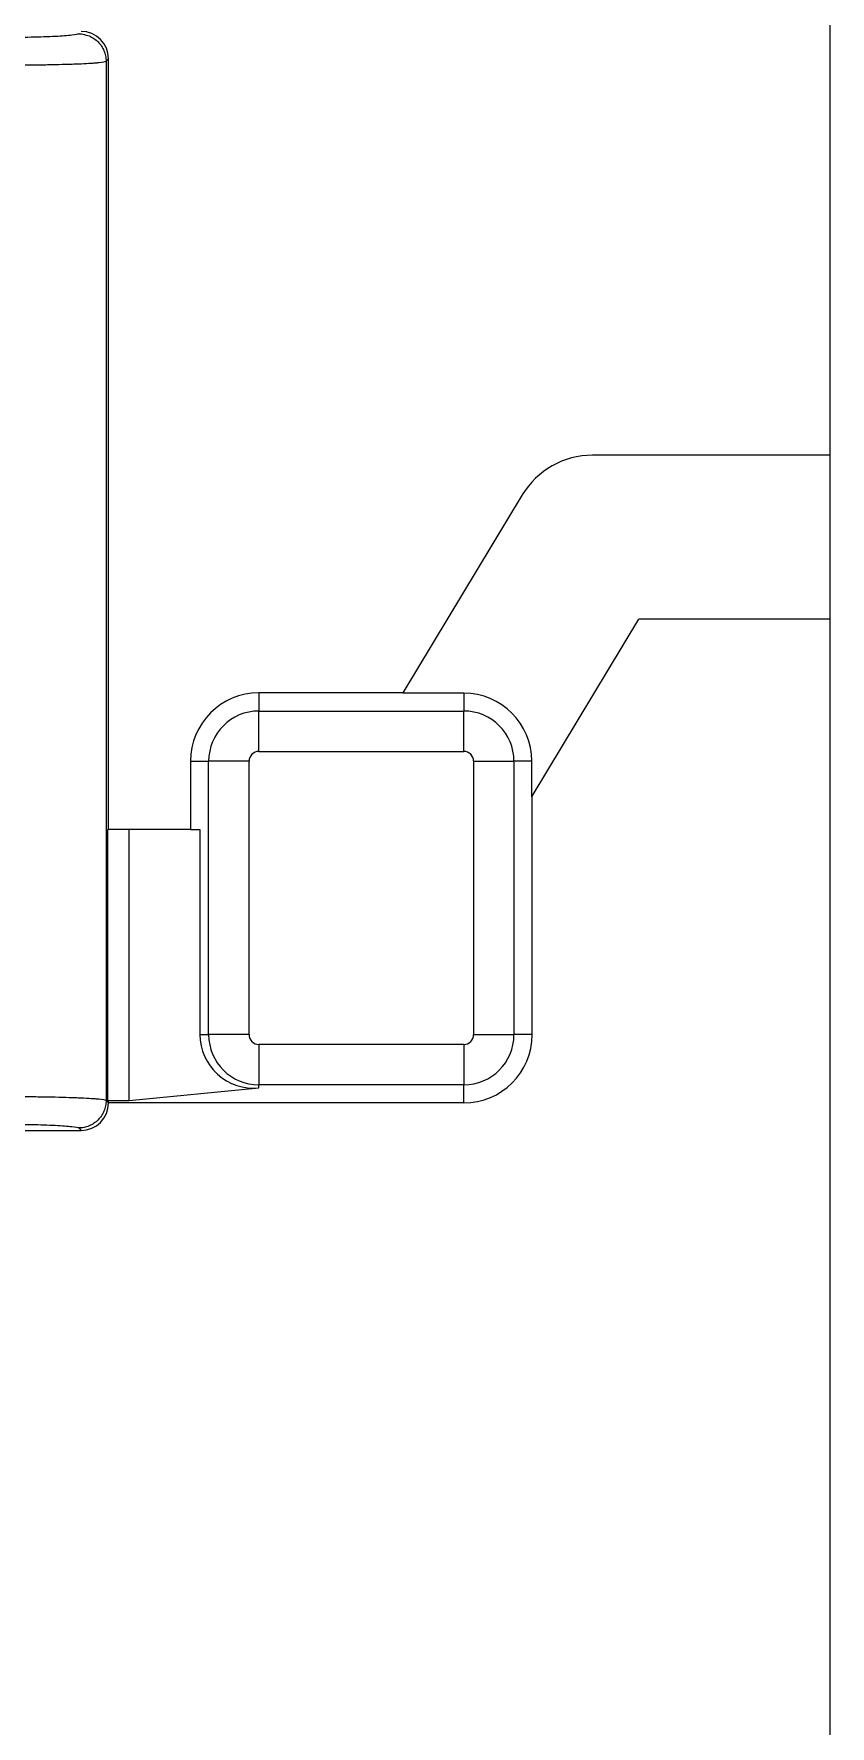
# Model space of a CAD drawing. Header units: millimetres. Extents: x 588 to 2025, y -315 to 707.
# Drawn here: x 1076 to 1134.3, y 463.2 to 587 of the extents above; entities that cross this region are included whole.
import ezdxf

# ---------------------------------------------------------------- set-up
doc = ezdxf.new("R2010")
doc.units = ezdxf.units.MM
doc.layers.add('core', color=7, linetype='Continuous', lineweight=20)

msp = doc.modelspace()

# ---------------------------------------------------------------- linework, layer by layer
at = {"layer": 'core', "lineweight": 18}
for p, q in [((1134.271, 556.2), (1134.271, 598.262)), ((1081.451, 528.808), (1081.451, 585.195)), ((1134.271, 556.2), (1116.877, 556.2)), ((1134.271, 544.2), (1134.271, 556.2)), ((1111.738, 553.298), (1103.001, 538.808)), ((1112.454, 531.245), (1120.265, 544.2)), ((1134.271, 544.2), (1120.265, 544.2)), ((1134.271, 430.262), (1134.271, 544.2)), ((1103.001, 538.808), (1092.454, 538.808)), ((1103.001, 538.808), (1102.99, 538.788)), ((1107.454, 538.788), (1102.99, 538.788)), ((1087.454, 533.808), (1087.454, 528.808)), ((1112.435, 531.213), (1112.435, 533.808)), ((1112.454, 531.245), (1112.435, 531.213)), ((1112.454, 513.808), (1112.454, 531.245)), ((1081.451, 528.808), (1081.399, 528.808)), ((1081.399, 508.984), (1081.399, 528.808)), ((1087.454, 528.808), (1081.451, 528.808)), ((1082.954, 508.984), (1082.954, 528.808)), ((1087.454, 528.808), (1088.138, 528.808)), ((1088.138, 528.808), (1088.138, 513.808)), ((1081.399, 508.984), (1082.954, 508.984)), ((1081.399, 508.984), (1081.451, 508.809)), ((1082.954, 508.984), (1092.454, 509.914)), ((1107.454, 508.808), (1081.451, 508.808)), ((1037.009, 506.802), (1079.444, 506.802))]:
    msp.add_line(p, q, dxfattribs=at)
at = {"layer": 'core', "lineweight": 13}
for p, q in [((1081.273, 585.016), (1081.451, 585.195)), ((1081.273, 585.016), (1081.273, 508.988)), ((1092.454, 538.808), (1092.454, 537.481)), ((1107.454, 538.788), (1107.454, 537.481)), ((1092.454, 537.481), (1107.454, 537.481)), ((1092.454, 534.527), (1092.454, 537.481)), ((1107.454, 534.527), (1107.454, 537.481)), ((1087.454, 533.808), (1088.78, 533.808)), ((1088.78, 513.808), (1088.78, 533.808)), ((1091.735, 533.808), (1088.78, 533.808)), ((1091.735, 513.808), (1091.735, 533.808)), ((1092.454, 534.527), (1107.454, 534.527)), ((1108.173, 533.808), (1111.128, 533.808)), ((1108.173, 533.808), (1108.173, 513.808)), ((1112.435, 533.808), (1111.128, 533.808)), ((1111.128, 533.808), (1111.128, 513.808)), ((1088.138, 513.808), (1088.78, 513.808)), ((1091.735, 513.808), (1088.78, 513.808)), ((1108.173, 513.808), (1111.128, 513.808)), ((1112.454, 513.808), (1111.128, 513.808)), ((1107.454, 513.088), (1092.454, 513.088)), ((1092.454, 513.088), (1092.454, 510.134)), ((1107.454, 513.088), (1107.454, 510.134)), ((1092.454, 509.914), (1092.454, 510.134)), ((1107.454, 510.134), (1092.454, 510.134)), ((1107.454, 508.808), (1107.454, 510.134)), ((1081.451, 508.81), (1081.273, 508.988)), ((1079.266, 506.981), (1079.444, 506.802))]:
    msp.add_line(p, q, dxfattribs=at)
at = {"layer": 'core', "lineweight": 18}
for centre, radius, start, end in [((1116.877, 550.2), 6, 90, 148.91249), ((1092.454, 533.808), 5, 90, 180), ((1107.454, 533.808), 4.981, 0, 90), ((1107.454, 513.808), 5, 270, 0)]:
    msp.add_arc(centre, radius, start, end, dxfattribs=at)
at = {"layer": 'core', "lineweight": 13}
for centre, radius, start, end in [((1092.454, 533.808), 3.674, 90, 180), ((1107.454, 533.808), 3.674, 360, 90), ((1092.454, 533.808), 0.719, 90, 180), ((1107.454, 533.808), 0.719, 360, 90), ((1092.454, 513.808), 3.674, 180, 270), ((1092.454, 513.808), 0.719, 180, 270), ((1107.454, 513.808), 3.674, 270, 0), ((1107.454, 513.808), 0.719, 270, 0)]:
    msp.add_arc(centre, radius, start, end, dxfattribs=at)
at = {"layer": 'core', "lineweight": 18}
for centre, major_axis, ratio, start_param, end_param in [((1079.439, 585.189), (1.425, 1.425), 0.9972647, 5.4991567, 7.0668555), ((1092.069, 513.808), (3.931, 0), 0.9951904, 3.1415927, 4.8105058), ((1079.439, 508.815), (1.425, -1.425), 0.9972647, 5.4991567, 7.066963)]:
    msp.add_ellipse(centre, major_axis=major_axis, ratio=ratio, start_param=start_param, end_param=end_param, dxfattribs=at)
for points in [[(1079.266, 587.023), (1079.229, 586.987), (1078.888, 586.914), (1077.643, 586.823), (1075.844, 586.763), (1074.445, 586.749), (1073.746, 586.749)], [(1073.746, 507.255), (1074.445, 507.255), (1075.844, 507.241), (1077.643, 507.181), (1078.888, 507.09), (1079.229, 507.017), (1079.266, 506.981)]]:
    msp.add_open_spline(points, degree=3, dxfattribs=at)
at = {"layer": 'core', "lineweight": 13}
for points, knots in [([(1079.266, 587.023), (1079.397, 587.023), (1079.528, 587.01), (1079.785, 586.958), (1079.911, 586.919), (1080.154, 586.819), (1080.27, 586.756), (1080.488, 586.61), (1080.59, 586.526), (1080.776, 586.341), (1080.86, 586.239), (1081.006, 586.02), (1081.068, 585.904), (1081.169, 585.662), (1081.207, 585.536), (1081.259, 585.278), (1081.272, 585.147), (1081.273, 585.016)], [0, 0, 0, 0, 0.125, 0.125, 0.25, 0.25, 0.375, 0.375, 0.5, 0.5, 0.625, 0.625, 0.75, 0.75, 0.875, 0.875, 1, 1, 1, 1]), ([(1075.224, 584.747), (1075.631, 584.75), (1076.031, 584.755), (1076.807, 584.766), (1077.182, 584.773), (1077.899, 584.789), (1078.241, 584.798), (1078.719, 584.813), (1078.874, 584.819), (1079.17, 584.83), (1079.596, 584.847), (1080.087, 584.873), (1080.389, 584.894), (1080.575, 584.908), (1080.661, 584.916), (1081.047, 584.953), (1081.229, 584.984), (1081.273, 585.016)], [0, 0, 0, 0, 0.125, 0.125, 0.25, 0.25, 0.375, 0.375, 0.4375, 0.4375, 0.5, 0.625, 0.6875, 0.6875, 0.75, 0.75, 1, 1, 1, 1]), ([(1081.273, 508.988), (1081.229, 509.02), (1081.047, 509.051), (1080.661, 509.088), (1080.575, 509.096), (1080.389, 509.11), (1080.087, 509.131), (1079.596, 509.157), (1079.17, 509.174), (1078.874, 509.185), (1078.719, 509.191), (1078.241, 509.206), (1077.899, 509.215), (1077.182, 509.231), (1076.807, 509.238), (1076.031, 509.249), (1075.631, 509.254), (1075.224, 509.257)], [0, 0, 0, 0, 0.25, 0.25, 0.3125, 0.3125, 0.375, 0.5, 0.5625, 0.5625, 0.625, 0.625, 0.75, 0.75, 0.875, 0.875, 1, 1, 1, 1]), ([(1081.273, 508.988), (1081.272, 508.857), (1081.259, 508.726), (1081.207, 508.468), (1081.169, 508.342), (1081.068, 508.1), (1081.006, 507.984), (1080.86, 507.765), (1080.776, 507.663), (1080.59, 507.478), (1080.488, 507.394), (1080.27, 507.248), (1080.154, 507.186), (1079.911, 507.085), (1079.785, 507.046), (1079.528, 506.994), (1079.397, 506.981), (1079.266, 506.981)], [0, 0, 0, 0, 0.125, 0.125, 0.25, 0.25, 0.375, 0.375, 0.5, 0.5, 0.625, 0.625, 0.75, 0.75, 0.875, 0.875, 1, 1, 1, 1])]:
    msp.add_open_spline(points, degree=3, knots=knots, dxfattribs=at)

doc.saveas('drawing.dxf')
